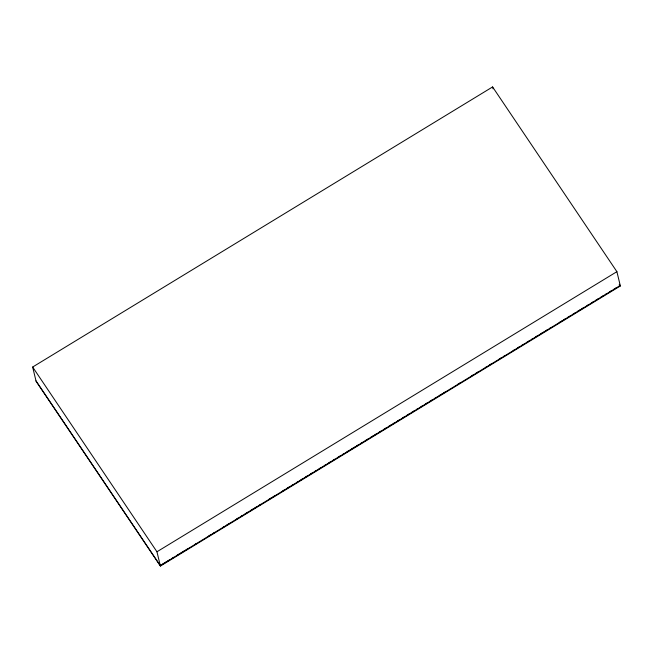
<?xml version="1.0" encoding="UTF-8"?>
<svg xmlns="http://www.w3.org/2000/svg" width="653" height="653" viewBox="0 0 653 653"><rect width="100%" height="100%" fill="white"/><g stroke="black" fill="none" stroke-linecap="round" stroke-linejoin="round"><path stroke-width="0.98" d="M160.769 565.237L160.409 566.061L36.103 381.328L32.65 367.035L492.591 86.939L616.897 271.672L620.35 285.965L160.409 566.061L156.949 551.777L32.65 367.035M156.949 551.777L616.897 271.672M162.507 564.176L169.47 559.939M172.082 558.348L173.82 557.295M176.432 555.703L179.036 554.111M180.775 553.05L184.26 550.936M185.999 549.875L187.738 548.814M194.7 544.578L196.439 543.516M208.617 536.097L211.221 534.513M212.968 533.452L214.706 532.391M222.534 527.624L224.273 526.563M226.885 524.979L229.497 523.388M236.451 519.151L238.19 518.09M240.802 516.499L242.541 515.437M245.153 513.854L247.765 512.262M250.368 510.67L252.98 509.079M254.719 508.026L256.458 506.965M259.07 505.373L260.808 504.312M268.636 499.545L271.248 497.953M272.987 496.9L274.725 495.839M282.561 491.072L284.3 490.011M286.904 488.42L289.516 486.836M291.254 485.775L293.001 484.714M296.478 482.591L298.217 481.539M300.829 479.947L302.568 478.886M305.18 477.294L307.783 475.71M310.395 474.119L313.007 472.527M314.746 471.466L316.485 470.413M319.097 468.821L320.835 467.76M324.312 465.638L326.051 464.585M328.663 462.993L331.275 461.402M333.014 460.341L334.752 459.288M337.364 457.696L339.976 456.104M342.58 454.512L344.319 453.46M346.931 451.868L349.543 450.276M351.281 449.215L354.759 447.101M356.497 446.04L358.244 444.979M360.848 443.395L362.586 442.334M365.198 440.742L367.81 439.151M370.422 437.567L373.026 435.975M374.773 434.914L376.512 433.853M379.115 432.27L380.862 431.209M383.466 429.617L386.078 428.025M388.69 426.442L391.294 424.85M393.041 423.789L394.779 422.728M397.383 421.144L399.995 419.553M402.607 417.961L404.346 416.9M406.958 415.316L409.57 413.724M411.308 412.663L414.786 410.549M416.524 409.488L418.263 408.427M420.875 406.835L422.613 405.774M425.225 404.191L427.837 402.599M429.576 401.538L433.053 399.424M434.792 398.363L436.53 397.302M439.143 395.71L441.755 394.126M443.493 393.065L445.232 392.004M457.41 384.584L460.022 383.001M471.327 376.112L473.066 375.051M475.678 373.459L478.29 371.875M485.252 367.631L486.991 366.578M489.595 364.986L491.342 363.925M499.17 359.158L501.773 357.566M503.52 356.514L505.259 355.452M513.087 350.685L514.825 349.624M517.437 348.033L520.049 346.441M521.788 345.388L523.526 344.327M527.004 342.205L528.742 341.144M531.354 339.56L533.093 338.499M535.705 336.907L538.317 335.316M540.921 333.732L543.533 332.14M545.271 331.079L547.01 330.018M549.622 328.435L551.361 327.373M559.188 322.606L561.8 321.015M563.539 319.954L565.278 318.893M567.89 317.309L569.628 316.248M573.114 314.126L574.852 313.073M577.456 311.481L580.068 309.889M581.807 308.828L583.545 307.767M587.031 305.653L588.769 304.592M591.381 303L593.12 301.947M595.732 300.356L598.336 298.764M600.948 297.172L603.56 295.589M605.298 294.527L607.037 293.466M609.649 291.875L611.388 290.822M614 289.23L616.603 287.638M620.236 285.483L160.287 565.588L35.988 380.846M619.215 286.047L620.35 285.965L619.215 284.275M492.591 86.939L493.056 88.841"/></g></svg>
